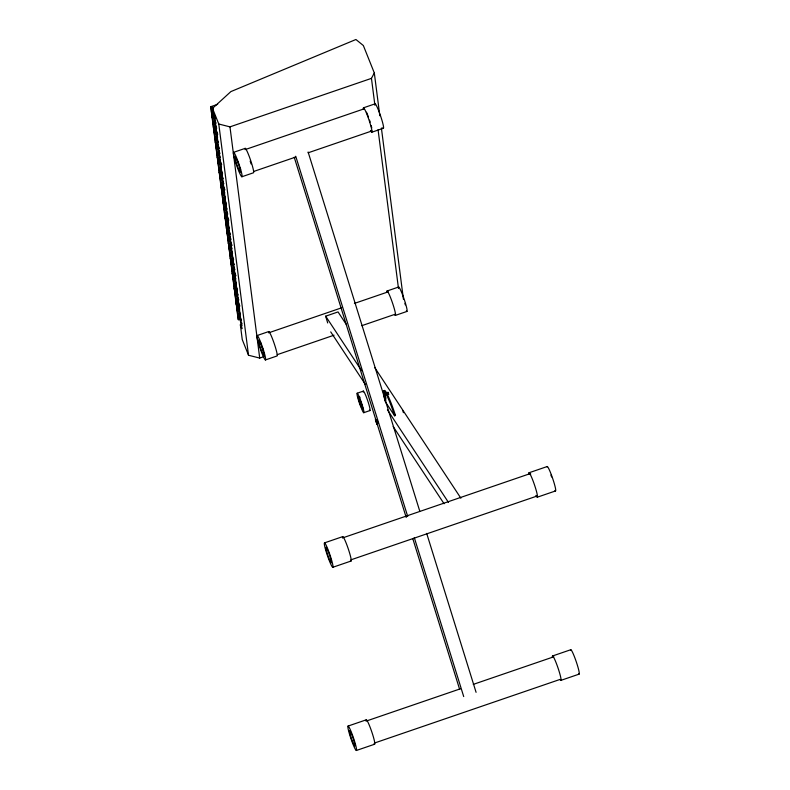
<?xml version="1.0" encoding="UTF-8"?>
<svg xmlns="http://www.w3.org/2000/svg" width="790" height="790" viewBox="0 0 790 790"><rect width="100%" height="100%" fill="white"/><g stroke="black" fill="none" stroke-linecap="round" stroke-linejoin="round"><path stroke-width="1.19" d="M374.914 105.277L371.458 78.368L374.312 72.937L363.351 45.534L355.925 39.5L230.878 91.591L212.51 108.368L218.781 124.02L248.514 355.243L259.713 358.077L264.354 356.488M248.514 355.243L242.254 339.582L240.358 324.809L242.105 323.209M238.323 319.723L211.019 107.499L212.352 107.045L239.647 319.259L238.323 319.723L210.713 106.719L217.675 104.329M218.781 124.02L229.969 126.864L371.458 78.368M233.633 152.322L245.216 148.352M363.538 107.796L375.122 103.826M245.068 149.636L364.437 108.724M253.679 171.469L295.401 157.171M308.149 152.796L371.893 130.952M241.839 176.772A12.917 1.313 71.1 0 0 236.99 158.741A12.917 1.313 71.1 0 0 234.383 158.128A12.917 1.313 71.1 0 0 241.839 176.772L253.422 172.793A12.917 1.313 71.1 0 0 250.282 159.323A12.917 1.313 71.1 0 0 244.969 148.668M371.735 132.246L383.328 128.266M257.194 335.513L268.788 331.533M387.1 290.987L398.683 287.007M268.63 332.827L341.645 307.804M354.384 303.429L387.999 291.915A11.741 1.195 71.1 0 1 388.483 292.379M327.682 322.952L325.668 316.178L338.041 311.932L346.188 324.285M277.25 354.661L334.032 335.197M361.85 325.658L395.454 314.144M265.401 359.954A12.917 1.313 71.1 0 0 260.552 341.932A12.917 1.313 71.1 0 0 257.945 341.31A12.917 1.313 71.1 0 0 265.401 359.954L276.984 355.984A12.917 1.313 71.1 0 0 273.844 342.514A12.917 1.313 71.1 0 0 268.531 331.859M395.306 315.427L406.89 311.457M357.218 393.213A10.319 1.047 71.1 0 1 362.551 406.05A10.319 1.047 71.1 0 1 362.61 411.116L360.033 404.924A10.319 1.047 71.1 0 1 357.218 393.213L363.41 391.099M363.686 412.716L369.878 410.593M383.772 395.365A22.693 2.301 71.1 0 0 385.303 401.675L394.605 415.787L395.484 415.481A22.693 2.301 71.1 0 0 387.811 395.336A22.693 2.301 71.1 0 0 384.207 391.8M324.542 542.858L342.781 536.607M529.033 472.766L547.273 466.515M343.492 537.605L530.238 473.595A11.741 1.195 71.1 0 1 530.722 474.059M350.948 559.833L536.529 496.219M332.748 567.309A12.917 1.313 71.1 0 0 327.899 549.277A12.917 1.313 71.1 0 0 325.292 548.665A12.917 1.313 71.1 0 0 332.748 567.309L350.987 561.058M537.24 497.216L555.479 490.965M348.104 726.05L366.343 719.799M552.595 655.957L570.834 649.706M367.054 720.796L460.432 688.791M473.269 684.387L553.8 656.786M374.519 743.025L560.09 679.41M356.31 750.5A12.917 1.313 71.1 0 0 351.461 732.468A12.917 1.313 71.1 0 0 348.854 731.856A12.917 1.313 71.1 0 0 356.31 750.5L374.549 744.249M560.801 680.407L579.04 674.156M374.687 367.508L460.886 498.204M393.489 412.459L395.484 415.481M325.668 316.178L361.632 370.717M387.426 409.832L448.503 502.45M330.724 331.879L365.336 384.365M393.163 426.56L444.069 503.744M402.495 410.474L402.811 411.086M385.026 395.504L385.095 395.089M385.935 397.824L385.589 396.995M385.787 392.986L386.132 393.835M360.823 405.902L361.81 408.124A6.527 0.662 71.1 0 0 361.781 404.915A6.527 0.662 71.1 0 0 358.403 396.797A6.527 0.662 71.1 0 0 360.191 404.204L360.872 406.011M384.651 393.756L384.286 393.045L384.444 393.973M212.352 107.045L213.152 109.059M210.713 106.719L211.019 107.499M215.413 118.135L213.004 112.101L211.671 112.555L211.355 111.775M216.065 123.191L213.646 117.147L212.322 117.601L212.006 116.821M216.717 128.247L214.297 122.203L212.974 122.657L212.658 121.877M217.764 134.3L214.949 127.259L213.626 127.713L213.31 126.933M217.615 137.342L215.601 132.305L214.268 132.769L213.962 131.979M218.257 142.398L216.253 137.361L214.919 137.816L214.613 137.035M219.314 148.451L216.894 142.417L215.571 142.872L215.255 142.091M219.966 153.507L217.546 147.473L216.223 147.928L215.907 147.138M220.213 157.556L218.198 152.519L216.875 152.974L216.559 152.194M221.664 164.616L218.85 157.575L217.526 158.03L217.211 157.25M221.516 167.658L219.502 162.631L218.168 163.086L217.862 162.296M222.563 173.721L220.153 167.678L218.82 168.132L218.504 167.352M223.215 178.767L220.795 172.733L219.472 173.188L219.156 172.408M223.866 183.823L221.447 177.79L220.124 178.244L219.808 177.454M224.913 189.886L222.099 182.836L220.775 183.29L220.459 182.51M224.765 192.928L222.75 187.892L221.417 188.346L221.111 187.566M225.407 197.974L223.402 192.948L222.069 193.402L221.763 192.612M226.463 204.037L224.044 197.994L222.721 198.448L222.405 197.668M227.115 209.083L224.696 203.05L223.373 203.504L223.056 202.724M227.767 214.139L225.347 208.106L224.024 208.56L223.708 207.77M228.814 220.203L225.999 213.152L224.676 213.606L224.36 212.826M228.666 223.244L226.651 218.208L225.318 218.662L225.012 217.882M229.307 228.29L227.303 223.264L225.97 223.718L225.654 222.928M230.364 234.353L227.945 228.31L226.621 228.764L226.305 227.984M231.016 239.41L228.596 233.366L227.273 233.82L226.957 233.04M232.062 245.463L229.248 238.422L227.925 238.876L227.609 238.086M231.914 248.504L229.9 243.468L228.567 243.922L228.261 243.142M232.556 253.56L230.552 248.524L229.219 248.978L228.912 248.198M233.613 259.614L231.194 253.58L229.87 254.034L229.554 253.244M234.265 264.67L231.845 258.626L230.522 259.081L230.206 258.3M234.916 269.726L232.497 263.682L231.174 264.137L230.858 263.356M235.963 275.779L233.149 268.738L231.826 269.193L231.51 268.403M235.815 278.821L233.8 273.784L232.467 274.239L232.161 273.459M236.457 283.877L234.452 278.84L233.119 279.295L232.803 278.515M237.514 289.93L235.094 283.896L233.771 284.351L233.455 283.571M238.165 294.986L235.746 288.943L234.423 289.397L234.107 288.617M238.817 300.042L236.398 293.999L235.074 294.453L234.758 293.673M239.864 306.095L237.049 299.054L235.716 299.509L235.41 298.729M239.706 309.137L237.701 304.101L236.368 304.565L236.062 303.775M240.358 314.193L238.343 309.157L237.02 309.611L236.704 308.831M241.414 320.246L238.995 314.213L237.672 314.667L237.356 313.887M239.647 319.259L242.066 325.302M240.358 324.809L241.918 328.719L214.623 116.505M384.532 395.543L385.016 396.58L384.74 395.296M377.205 421.988C379.575 427.43 375.714 415.728 376.82 420.833M388.236 393.608C389.658 396.975 387.406 389.964 387.999 392.926M385.135 394.674C386.438 397.903 384.621 391.623 384.819 393.667M403.216 412.094L403.413 412.676M385.964 399.207L385.767 398.545M308.11 152.006L419.727 511.041M426.689 533.408L476.084 692.326M295.737 156.252L407.719 516.462M414.306 537.654L463.71 696.573M294.226 157.23L406.208 517.45M412.795 538.632L459.632 689.314M374.312 72.937L379.822 115.755M381.392 127.99L403.423 299.262M378.064 129.748L398.367 287.56M229.969 126.864L259.713 358.077M366.491 112.21A11.741 1.195 71.1 0 1 368.515 117.276M369.532 120.159A11.741 1.195 71.1 0 1 370.154 122.085M371.211 125.669A11.741 1.195 71.1 0 1 371.764 127.921M250.163 161.071A11.741 1.195 71.1 0 1 251.082 163.945M363.331 109.257A12.917 1.313 71.1 0 1 369.137 120.376A12.917 1.313 71.1 0 1 370.431 130.429M374.865 104.142A12.917 1.313 71.1 0 1 380.731 116.397A12.917 1.313 71.1 0 1 382.795 127.763M240.654 169.258A8.176 0.83 71.1 0 1 239.963 167.618M238.541 163.718A8.176 0.83 71.1 0 1 237.899 161.723M528.836 474.227A12.917 1.313 71.1 0 1 534.642 485.346A12.917 1.313 71.1 0 1 535.936 495.399M547.026 466.841A12.917 1.313 71.1 0 1 552.882 479.096A12.917 1.313 71.1 0 1 554.945 490.452M550.907 475.067A8.176 0.83 71.1 0 1 551.627 476.953M342.574 538.069A12.917 1.313 71.1 0 1 347.837 547.588A12.917 1.313 71.1 0 1 350.454 560.554M552.398 657.418A12.917 1.313 71.1 0 1 557.661 666.938A12.917 1.313 71.1 0 1 560.268 679.894M570.587 650.032A12.917 1.313 71.1 0 1 576.443 662.287A12.917 1.313 71.1 0 1 578.507 673.643M366.145 721.26A12.917 1.313 71.1 0 1 371.409 730.78A12.917 1.313 71.1 0 1 374.016 743.736M386.893 292.448A12.917 1.313 71.1 0 1 392.156 301.968A12.917 1.313 71.1 0 1 394.773 314.924M398.476 288.469A12.917 1.313 71.1 0 1 403.739 297.988A12.917 1.313 71.1 0 1 406.356 310.954M404.915 303.301A8.176 0.83 71.1 0 1 405.3 304.871M263.524 350.809A8.176 0.83 71.1 0 1 262.102 346.909M261.46 344.914A8.176 0.83 71.1 0 1 260.927 343.067M363.193 392.116A10.319 1.047 71.1 0 1 367.508 400.145A10.319 1.047 71.1 0 1 369.434 410.109M363.104 408.519A6.527 0.662 71.1 0 1 362.699 407.818L361.07 403.907A6.527 0.662 71.1 0 1 359.154 397.143M359.569 396.797A6.527 0.662 71.1 0 1 359.973 397.508M383.318 392.097A22.693 2.301 71.1 0 1 386.922 395.632A22.693 2.301 71.1 0 1 394.605 415.787M375.428 419.628L376.919 424.072L375.428 419.628M384.305 395.672L385.194 398.338L384.305 395.672M384.819 398.249L385.708 400.915L384.819 398.249M235.608 160.479A8.176 0.83 71.1 0 0 240.328 172.289A8.176 0.83 71.1 0 0 237.267 160.864A8.176 0.83 71.1 0 0 235.608 160.479M326.517 551.025A8.176 0.83 71.1 0 0 331.247 562.826A8.176 0.83 71.1 0 0 328.176 551.41A8.176 0.83 71.1 0 0 326.517 551.025M350.089 734.206A8.176 0.83 71.1 0 0 354.809 746.017A8.176 0.83 71.1 0 0 351.738 734.601A8.176 0.83 71.1 0 0 350.089 734.206M259.179 343.67A8.176 0.83 71.1 0 0 263.9 355.47A8.176 0.83 71.1 0 0 260.828 344.055A8.176 0.83 71.1 0 0 259.179 343.67"/></g></svg>
